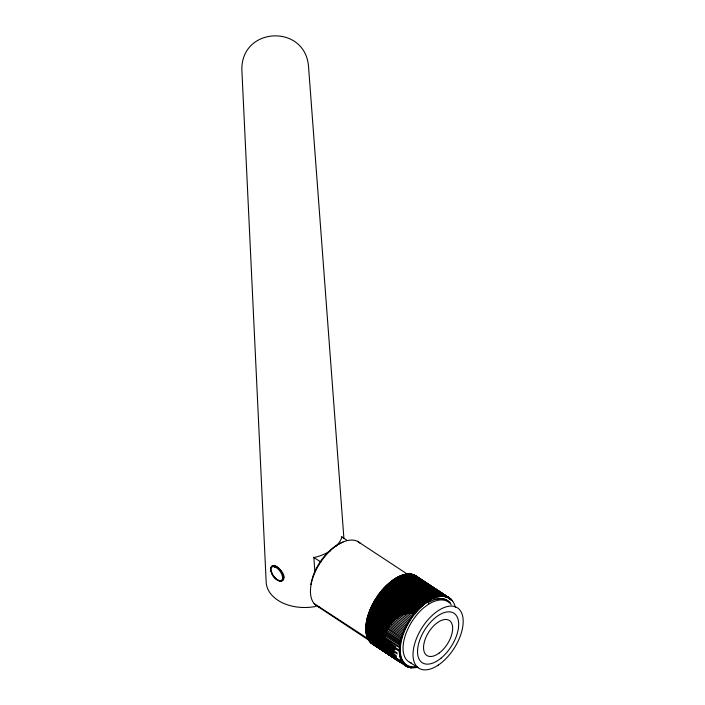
<?xml version="1.0" encoding="UTF-8"?>
<svg xmlns="http://www.w3.org/2000/svg" width="705" height="705" viewBox="0 0 705 705"><rect width="100%" height="100%" fill="white"/><g stroke="black" fill="none" stroke-linecap="round" stroke-linejoin="round"><path stroke-width="1.06" d="M366.344 628.005L365.869 625.908L366.468 625.22L366.512 621.123L367.702 618.056L367.252 617.809L369.517 612.407L369.482 610.953L371.068 608.618M398.598 649.754L365.763 628.19L366.344 627.459L382.921 638.043M371.535 642.334L371.262 643.18L407.173 666.639L407.49 665.37L406.485 666.269L406.838 664.982L405.824 665.846L406.212 664.551L405.19 665.379C394.474 654.452 400.889 636.897 406.803 625.097L407.807 624.683L407.508 623.81L397.347 617.324L397.567 616.708L398.73 616.47L408.239 622.541L408.503 623.44L406.706 625.062A40.405 21.511 -57.5 0 0 404.476 665.026C405.322 666.463 413.861 668.975 410.777 667.353M413.042 612.874L380.806 592.306L380.823 591.513L381.696 591.222L415.774 612.962L415.835 611.825L382.013 590.085L381.696 591.222M437.144 595.716L438.986 596.888L404.599 574.408L404.917 575.148L405.763 574.178L405.824 574.989L406.679 574.046L406.723 574.875L407.587 573.958L407.596 574.813L408.477 573.914L442.546 596.007L442.537 596.536L443.78 596.077L444.194 596.633L445.058 596.254L444.996 596.747L443.154 595.566M395.866 646.855L365.798 627.062L366.388 626.348L385.732 638.686M399.092 615.747L375.148 600.475L374.478 600.686L374.249 601.092L398.73 616.47L400.22 615.685L408.988 621.281L409.217 622.215L408.239 622.541L406.803 625.097L407.146 625.925L406.133 626.392L372.178 604.916L372.39 604.493L373.068 604.185L396.095 618.875M408.459 574.787L409.156 573.914L409.297 574.813L410.204 573.976L444.238 596.13M366.433 625.784L365.93 625.159L366.582 624.066L400.66 645.806L399.709 646.864L365.93 625.159M400.757 615.121L375.888 599.259L374.989 599.84L400.22 615.685L401.824 614.954L409.772 620.03L409.966 620.999L408.239 622.541M382.938 589.019L416.77 610.759L416.673 611.896L382.595 590.155L382.665 589.327L383.511 589.124L417.589 610.865L417.774 609.675L383.89 587.979L383.511 589.124M410.204 573.976L410.125 574.883L411.033 574.073L445.058 596.254M411.033 574.073L410.927 575.007L411.835 574.214L445.78 596.906L443.938 595.734M368.891 638.889L368.786 640.44L390.394 654.689L402.493 662.409L403.075 661.096L402.053 661.687L389.548 653.764L394.359 658.347L407.887 666.974L408.874 666.005L408.627 667.256L370.301 642.308L370.433 641.268L369.587 641.515L369.922 640.669L369.094 640.871L397.567 659.633M402.44 614.504L376.655 598.051L375.756 598.598L401.824 614.954L403.551 614.311L410.574 618.796L411.517 618.611L411.403 617.58L415.042 612.689M402.053 661.687L402.67 660.382L401.647 660.929L402.291 659.633L401.268 660.136L401.947 658.849L400.933 659.307L401.63 658.021L400.625 658.435L401.356 657.166L400.361 657.527L401.119 656.276L400.132 656.593L400.907 655.35L399.938 655.624L400.74 654.39L399.779 654.628L400.599 653.412L399.656 653.597L400.502 652.398L399.568 652.53L400.44 651.358L399.524 651.446L400.414 650.292L399.515 650.336L400.422 649.208L399.541 649.199L400.466 648.089L384.904 638.659L385.168 636.298L366.115 623.555L366.741 622.894L385.159 634.641M384.842 586.965L418.752 608.653L418.523 609.851L384.445 588.111L384.569 587.256L385.388 587.133L419.466 608.873L419.66 607.754L385.82 585.978L385.388 587.133M411.835 574.214L411.702 575.165L412.619 574.408L446.529 597.117L446.891 596.747A40.405 21.511 -57.5 0 1 447.358 596.923L447.261 597.373L443.577 595.02M408.627 666.683L410.187 667.688L410.363 666.472L409.402 667.494L405.877 665.247M399.85 645.665L400.81 644.634L366.292 622.348L366.926 621.704L386.269 634.042M367.049 621.096L366.671 620.312L367.411 619.281L386.745 631.618M405.075 614.496L377.448 596.862L376.549 597.373L403.551 614.311L405.428 613.764L411.403 617.58L412.328 617.439L412.249 616.382L378.462 594.606L378.197 594.967L378.259 595.699L406.803 613.914M409.402 667.494L409.605 666.26L408.627 667.256M412.619 574.408L412.46 575.377L413.386 574.645L447.358 596.923M386.798 585.027L420.638 606.811L420.418 607.922L386.34 586.181L386.516 585.291L387.309 585.256L421.387 607.005L421.757 605.789L387.512 584.357L388.279 584.375L388.79 583.22L389.257 583.52L389.794 582.365L424.322 604.441L424.639 603.392L425.318 603.656L425.653 602.625L426.305 602.916L426.657 601.903L427.309 602.202L427.679 601.206L428.305 601.524L429.988 599.796L430.306 600.299L430.711 599.391L431.301 599.752L432.711 598.386L433.275 598.774L433.698 597.955L434.245 598.351L434.685 597.558L435.214 597.972L435.655 597.205L436.175 597.628L436.615 596.897L437.126 597.338L438.501 596.421M393.919 653.42L386.481 648.767L387.574 650.785L396.483 656.461M387.309 585.256L387.512 584.357M407.887 666.974L408.169 665.714L407.173 666.639M413.227 574.593L447.975 597.664L448.31 597.346A40.405 21.511 -57.5 0 1 448.759 597.593L448.979 597.717A40.405 21.511 -57.5 0 1 449.42 597.99L449.623 598.122A40.405 21.511 -57.5 0 1 450.046 598.43L435.196 589.424M271.09 567.64C274.765 561.577 283.833 572.293 284.168 577.157C282.696 586.278 271.575 577.756 271.592 571.826M378.259 595.699L377.36 596.166L405.428 613.764L408.759 612.848L414.011 615.157L412.927 612.486L409.693 613.024L379.052 593.795L379.942 593.416L410.328 612.804M366.944 619.069L367.702 618.056L401.779 639.796L400.766 640.695L366.944 619.069L367.411 619.281M370.002 611.138L369.825 610.089L370.68 609.243L391.865 622.753M401.462 662.823L373.209 644.458L373.412 643.63M421.757 605.789L422.357 606.115L423.802 604.053L424.322 604.441M401.092 639.417L402.106 638.554L367.719 616.1L368.389 615.562L387.724 627.899M425.318 603.656L390.808 581.546L390.244 582.7L389.794 582.365M368.389 615.562L368.116 614.822L368.786 614.302L388.12 626.648M425.785 602.528L391.724 580.832L391.24 581.916L390.808 581.546M416.452 577.554L416.664 576.426M405.19 665.379L405.613 664.084L404.591 664.868L405.04 663.564L404.018 664.322L404.503 663.008L403.48 663.722L369.764 641.726M368.786 614.302L368.539 613.535L369.208 613.042L389.468 625.97M373.209 644.458L374.091 643.965L373.906 644.793L401.348 662.797L370.874 642.845L370.971 641.823L370.301 642.308M426.305 602.916L392.227 581.167L392.562 580.224L427.309 602.202M417.025 578.074L417.263 576.928M413.192 575.624L413.967 574.875L413.897 575.923L414.681 575.192L450.821 599.074A40.405 21.511 -57.5 0 1 451.226 599.453L451.376 599.602A40.405 21.511 -57.5 0 1 451.764 600.025L449.79 599.188M369.208 613.042L368.997 612.248L369.667 611.781L389.927 624.709M427.926 601.048L393.857 579.316L393.231 580.453L392.844 580.021M428.305 601.524L394.236 579.783L394.615 578.823L428.957 600.396M403.48 663.722L404 662.409L402.969 663.088L399.365 660.788M448.283 597.787L451.905 600.184A40.405 21.511 -57.5 0 1 452.275 600.634L452.399 600.792A40.405 21.511 -57.5 0 1 452.751 601.286L452.866 601.453A40.405 21.511 -57.5 0 1 453.2 601.973L453.297 602.14A40.405 21.511 -57.5 0 1 453.615 602.704L453.703 602.872A40.405 21.511 -57.5 0 1 453.994 603.462L454.073 603.639A40.405 21.511 -57.5 0 1 454.337 604.264L454.408 604.441A40.405 21.511 -57.5 0 1 454.646 605.101L454.707 605.278A40.405 21.511 -57.5 0 1 454.928 605.965L454.981 606.141A40.405 21.511 -57.5 0 1 455.166 606.873L455.21 607.049A40.405 21.511 -57.5 0 1 455.271 607.296M429.988 599.796L395.902 578.029L395.232 579.149L394.879 578.655M402.969 663.088L403.524 661.775L402.493 662.409M370.68 609.243L370.557 608.362L371.235 607.974L392.421 621.484M430.306 600.299L396.228 578.558L396.659 577.589L431.019 599.232M371.235 607.974L371.138 607.067L371.817 606.705L393.919 620.805M431.301 599.752L397.223 578.012L397.682 577.042L432.033 598.712M371.817 606.705L371.746 605.78L372.425 605.445L394.527 619.545M396.157 657.43L367.939 638.994L368.486 638.175M433.055 598.237L398.942 576.408L398.21 577.501L397.937 576.91M394.289 655.676L367.561 638.21L367.869 637.1L367.217 637.399L367.552 636.28L366.812 636.236L367.464 635.795M434.06 597.805L399.946 575.959L399.197 577.034L398.942 576.408M373.068 604.185L373.06 603.216L373.729 602.942L397.682 618.214M402.934 578.373L400.176 576.611L400.696 575.641L435.055 597.417M373.729 602.942L373.756 601.947L374.425 601.7L398.369 616.981M405.745 579.166L401.145 576.223L401.691 575.262L436.043 597.082M394.007 652.689L386.129 647.666L386.551 648.723L366.644 635.654L367.041 634.526L366.336 634.403L366.829 633.601L366.97 634.042M404.864 577.651L402.106 575.888L402.67 574.936L437.012 596.783M437.981 596.536L403.868 574.593L403.048 575.597L402.907 574.866M408.988 621.281L411.403 617.58M397.276 653.932L366.212 633.786L366.609 632.147L366.424 630.658L365.807 630.367L366.362 629.618L365.772 629.292L366.336 628.552L369.094 630.314M397.1 652.918L385.476 645.498L386.129 647.666L366.406 634.738M317.109 605.348L315.258 606.529A40.405 27.61 -3.5 0 1 266.129 580.99L241.85 69.575C241.374 26.402 305.644 23.82 308.561 66.931L343.917 538.523M394.245 650.142L385.238 644.396L385.476 645.498L366.045 632.799L366.529 631.671L365.886 631.416L366.424 630.658L369.191 632.42M438.986 596.888L440.775 596.077L440.792 596.615L438.034 594.853M440.792 596.615L441.665 596.025L441.674 596.553L437.065 593.61M441.674 596.553L442.546 596.007M379.942 593.416L380.198 592.306L380.806 592.306M399.612 648.036L400.546 646.961L399.709 646.864M444.996 596.747L445.384 596.324A40.405 21.511 -57.5 0 1 445.842 596.43M410.187 667.688L411.147 666.63L411.006 667.829L411.94 666.745L411.79 667.891L412.769 666.824L412.716 667.961L413.606 666.842L413.615 667.943L414.469 666.824L414.478 667.882L415.351 666.763L415.386 667.767L416.241 666.648L416.399 667.591L417.149 666.489L417.36 667.379M445.78 596.906L446.15 596.509A40.405 21.511 -57.5 0 1 446.609 596.65M400.026 644.44L401.004 643.445L366.433 621.546M400.237 643.207L401.224 642.246L366.671 620.312M447.261 597.373L447.613 597.029A40.405 21.511 -57.5 0 1 448.072 597.232M400.484 641.955L401.48 641.021L400.766 640.695M389.583 653.738L368.195 639.479L389.583 653.738L387.574 650.785L387.97 651.57M414.575 576.267L415.509 575.641L415.227 576.655L416.029 575.976L450.239 598.58A40.405 21.511 -57.5 0 1 450.654 598.924L450.821 599.074M372.76 643.242L371.879 643.647M371.262 643.18L372.134 642.81M401.445 638.131L402.467 637.302L367.975 615.262M401.832 636.844L402.855 636.051L402.255 635.54L368.389 613.976M428.649 604.079L423.529 607.93A35.814 19.061 -57.5 0 0 403.983 640.281A35.814 19.061 -57.5 0 0 411.376 662.982M402.255 635.54L403.286 634.782L402.714 634.236L368.838 612.68M366.917 636.545L396.095 655.544M402.714 634.236L403.745 633.522L403.207 632.923L369.314 611.385M403.207 632.923L404.238 632.253L403.727 631.618L369.825 610.089M395.038 649.64L385.053 643.268L385.238 644.396L365.921 631.786M403.727 631.618L404.758 630.984L404.282 630.305L370.372 608.794M398.616 650.865L384.93 642.14L385.053 643.268L365.833 630.746M404.282 630.305L405.313 629.715L404.873 628.992L370.945 607.499M368.345 639.735L369.006 639.356M365.869 625.908L384.904 638.659L384.93 642.14L365.78 629.671M367.939 638.994L368.592 638.642M404.873 628.992L405.895 628.446L405.49 627.688L371.544 606.203M367.561 638.21L368.213 637.893M405.49 627.688L406.503 627.186L406.133 626.392M406.803 625.097L396.06 618.241C389.962 622.118 386.499 628.895 385.009 635.857M450.548 603.454A38.202 20.692 -56.6 0 0 439.77 598.73L434.174 599.735L428.402 602.44L428.455 604.203M366.212 633.786L366.829 633.601M409.772 620.03L410.733 619.792L410.574 618.796M366.045 632.799L368.504 633.83M412.249 616.382L413.165 616.285L413.112 615.201M378.462 594.606L407.64 612.76M373.756 601.947L397.347 617.324L396.06 618.241L372.839 603.63M399.735 661.898L371.473 643.348M365.763 628.578L366.353 629.08M365.78 627.459L366.344 627.459M415.774 612.962L412.927 612.486L414.875 612.883L414.884 614.046L414.002 614.046L380.198 592.306M416.673 611.896L381.74 590.411M382.013 590.085L382.595 590.155M417.589 610.865L382.665 589.327M366.062 623.969L366.582 624.066M420.418 607.922L385.538 586.26M383.89 587.979L384.445 588.111M418.523 609.851L383.608 588.278M366.23 622.771L366.741 622.894M421.387 607.005L386.516 585.291M419.466 608.873L384.569 587.256M385.82 585.978L386.34 586.181M414.681 575.192L448.759 597.593M401.797 662.991L403.093 663.722M372.76 644.211L398.237 661.008M380.823 591.513L414.875 612.883L381.097 591.187M379.933 592.649L412.152 612.856M378.197 594.967L407.464 613.332M373.527 602.352L397.347 617.324M388.508 583.458L422.63 605.031M390.526 581.766L424.639 603.392M389.512 582.594L423.635 604.194M393.593 579.501L427.679 601.206M392.562 580.224L426.657 601.903M391.548 580.973L425.653 602.625M427.468 584.498L430.235 586.26M435.998 590.032L438.766 591.795M439.479 592.244L444.291 595.32M445.005 595.769L448.688 598.122M432.526 587.97L435.293 589.733M438.052 591.495L440.819 593.258M429.953 586.542L431.795 587.714M432.888 588.684L436.571 591.028M436.712 591.46L439.471 593.222M423.934 583.705L426.701 585.467M435.91 591.336L438.669 593.099M440.51 594.28L443.278 596.042M427.724 586.569L429.565 587.741M433.249 590.094L436.007 591.856M439.691 594.209L442.458 595.972M426.877 586.542L429.645 588.305M432.403 590.067L435.17 591.83M438.854 594.183L441.612 595.945M420.488 583.035L423.256 584.798M426.014 586.56L428.781 588.322M432.465 590.675L435.223 592.438M420.532 583.687L423.3 585.45M426.058 587.212L428.825 588.975M431.583 590.746L435.267 593.09M409.508 577.342L411.35 578.514M420.559 584.392L423.326 586.155M426.084 587.917L428.851 589.68M431.61 591.442L435.293 593.795M409.517 578.082L411.359 579.254M415.042 581.607L416.884 582.788M420.568 585.132L423.335 586.895M426.093 588.657L428.86 590.42M431.619 592.182L435.302 594.535M404.908 575.932L407.675 577.695M410.433 579.457L412.275 580.638M415.959 582.991L419.642 585.335M421.484 586.516L423.326 587.688M427.01 590.041L435.302 595.328M405.816 577.36L408.574 579.122M411.341 580.885L414.099 582.647M416.867 584.41L419.625 586.172M422.392 587.935L426.076 590.288M427.917 591.46L431.601 593.813M433.443 594.985L436.21 596.747M341.343 536.708L346.86 540.233M406.706 578.823L409.473 580.585M412.231 582.356L420.524 587.644M423.282 589.406L432.491 595.284M434.333 596.456L436.175 597.628M408.512 580.929L412.196 583.273M414.038 584.454L417.721 586.807M419.563 587.979L423.247 590.332M425.089 591.504L435.214 597.972M404.776 579.545L408.459 581.898M410.301 583.07L434.245 598.351M401.956 578.796L405.639 581.14M407.481 582.321L433.275 598.774M399.136 578.082L402.819 580.435M404.661 581.616L430.447 598.069M395.637 578.188L429.706 599.955M394.615 578.823L429.31 600.898M388.79 583.22L423.335 605.26M387.785 584.101L422.357 606.115M313.434 557.241L320.81 561.955M370.16 610.512L391.345 624.022M367.252 617.809L386.842 630.332L367.367 617.368M367.146 620.497L385.564 632.253M366.468 625.22L382.128 635.205M371.861 632.077L380.154 637.364M381.995 638.545L385.679 640.889M369.129 631.38L377.413 636.668M371.949 634.183L374.716 635.945M377.475 637.708L380.242 639.47M368.371 632.843L372.055 635.196M374.813 636.959L377.58 638.721M381.264 641.065L383.106 642.246M371.262 635.593L374.029 637.355M367.754 634.192L370.513 635.954M369.799 636.289L372.566 638.051M372.804 638.95L374.646 640.122M409.649 662.268L418.065 667.635M369.711 638.281L371.553 639.453M397.682 577.042L431.716 598.871M396.659 577.589L430.711 599.391M399.7 576.064L433.698 597.955M398.695 576.531L432.711 598.386M406.679 574.046L440.775 596.077M405.763 574.178L439.858 596.183M404.82 574.363L438.924 596.342M401.691 575.262L435.655 597.205M400.696 575.641L434.685 597.558M379.316 593.443L409.693 613.024M377.616 595.796L405.428 613.764M407.587 573.958L441.665 596.025M403.639 574.645L437.567 596.641M402.67 574.936L436.615 596.897M376.796 596.994L403.551 614.311M376.003 598.21L401.824 614.954M365.842 626.322L384.904 638.659M409.349 573.923L443.401 596.042M405.542 574.214L439.418 596.254M375.227 599.444L400.22 615.685M374.478 600.686L398.73 616.47M408.283 573.923L442.088 596.007M407.384 573.976L441.215 596.042M406.477 574.073L440.325 596.13M373.06 603.216L396.06 618.241M314.139 603.586L369.332 639.567M410.848 574.046L444.591 596.174M410.01 573.958L443.78 596.077M409.156 573.914L442.943 596.025M372.39 604.493L394.862 619.202M371.746 605.78L393.743 620.197M375.395 645.331L377.184 646.503M379.88 648.256L382.568 650.019M386.155 652.363L387.953 653.544M389.742 654.716L393.337 657.06M396.025 658.822L398.713 660.576M375.553 645.683L399.418 661.316M412.46 574.363L446.15 596.509M411.667 574.178L445.384 596.324M357.567 541.378L407.895 574.496M371.138 607.067L392.703 621.228M370.557 608.362L391.733 622.303M367.217 637.399L387.574 650.785L367.111 637.1M375.65 645.401L378.409 647.208M387.574 653.235L391.266 655.615L369.261 641.101M395.822 658.655L397.655 659.862M377.624 646.97L382.172 649.957M383.987 651.156L393.998 657.739M395.813 658.937L399.453 661.325M418.744 578.074L451.376 599.602M413.967 574.875L447.613 597.029M450.592 599.602L452.399 600.792M370.002 609.658L390.843 623.396M369.482 610.953L390.015 624.507M416.787 576.531L451.226 599.453M368.997 612.248L389.257 625.643M368.539 613.535L388.561 626.798M317.779 606.476L369.817 640.889M370.116 642.114L393.249 657.448M370.671 642.669L394.359 658.347M418.858 578.197L444.458 595.17M445.886 596.386L452.275 600.634M418.981 578.823L421.722 580.638M391.724 580.832L392.227 581.167M368.116 614.822L387.926 627.97M367.719 616.1L387.353 629.142M369.587 641.515L392.218 656.54M367.049 618.637L386.393 631.521M366.759 619.889L386.005 632.72M366.512 621.123L385.67 633.91M367.437 637.928L388.173 651.781M367.798 638.721L388.843 652.768M368.627 640.193L390.394 654.689M366.292 622.348L385.388 635.108M366.115 623.555L385.168 636.298M365.974 624.745L385.009 637.479M365.798 627.062L384.851 639.832M365.763 628.19L384.868 640.995M365.807 630.367L385.053 643.268M365.886 631.416L385.238 644.396M366.001 632.447L385.476 645.498M366.151 633.434L385.776 646.591M366.336 634.403L386.129 647.666M366.556 635.337L386.551 648.723M366.812 636.236L387.036 649.763M365.772 629.292L384.93 642.14M393.857 579.316L394.236 579.783M395.902 578.029L396.228 578.558M396.915 577.448L397.223 578.012M372.178 604.916L372.425 605.445M399.946 575.959L400.176 576.611M400.942 575.544L401.145 576.223M374.249 601.092L374.425 601.7M401.929 575.183L402.106 575.888M374.989 599.84L375.148 600.475M366.662 632.649L366.767 633.108M375.756 598.598L375.888 599.259M376.549 597.373L376.655 598.051M274.774 566.097L274.941 567.49M377.36 596.166L377.448 596.862M314.879 571.834L313.857 557.567A39.744 27.16 -3.5 0 0 330.61 550.658M379.052 593.795L379.087 594.544M371.35 607.983A38.202 20.33 -57.5 0 1 371.949 606.732M374.179 602.493A38.202 20.33 -57.5 0 1 375.668 600.008M387.697 585.635A38.202 20.33 -57.5 0 1 389.037 584.498M310.887 584.489A36.369 19.705 -56.6 0 1 311.945 579.519M312.236 578.505A36.369 19.705 -56.6 0 1 343.009 542.11M319.524 607.19A38.202 20.692 -56.6 0 1 320.008 563.128A38.202 20.692 -56.6 0 1 360.563 543.573M428.649 604.203A35.814 19.343 -56.4 0 1 448.521 602.185M434.174 599.735A38.202 20.33 -57.5 0 1 451.191 604.811M342.101 536.902A39.744 27.16 -3.5 0 1 336.153 546.102M439.25 652.989A20.806 11.077 -57.5 0 0 450.116 621.079A20.806 11.077 -57.5 0 0 424.956 639.893A20.806 11.077 -57.5 0 0 439.25 652.989M440.951 658.223A29.39 15.642 -57.5 0 0 454.346 613.509A29.39 15.642 -57.5 0 0 419.034 642.237A29.39 15.642 -57.5 0 0 440.951 658.223M271.099 571.041A8.998 4.494 53.8 0 0 282.026 580.832A8.998 4.494 53.8 0 0 278.475 568.027A8.998 4.494 53.8 0 0 271.099 571.041M271.081 571.596A8.266 4.133 53.8 0 0 281.119 580.594A8.266 4.133 53.8 0 0 277.858 568.829A8.266 4.133 53.8 0 0 271.081 571.596M438.246 665.115A35.814 19.061 -57.5 0 0 459.766 609.904A35.814 19.061 -57.5 0 0 416.311 638.941A35.814 19.061 -57.5 0 0 438.246 665.115"/></g></svg>
